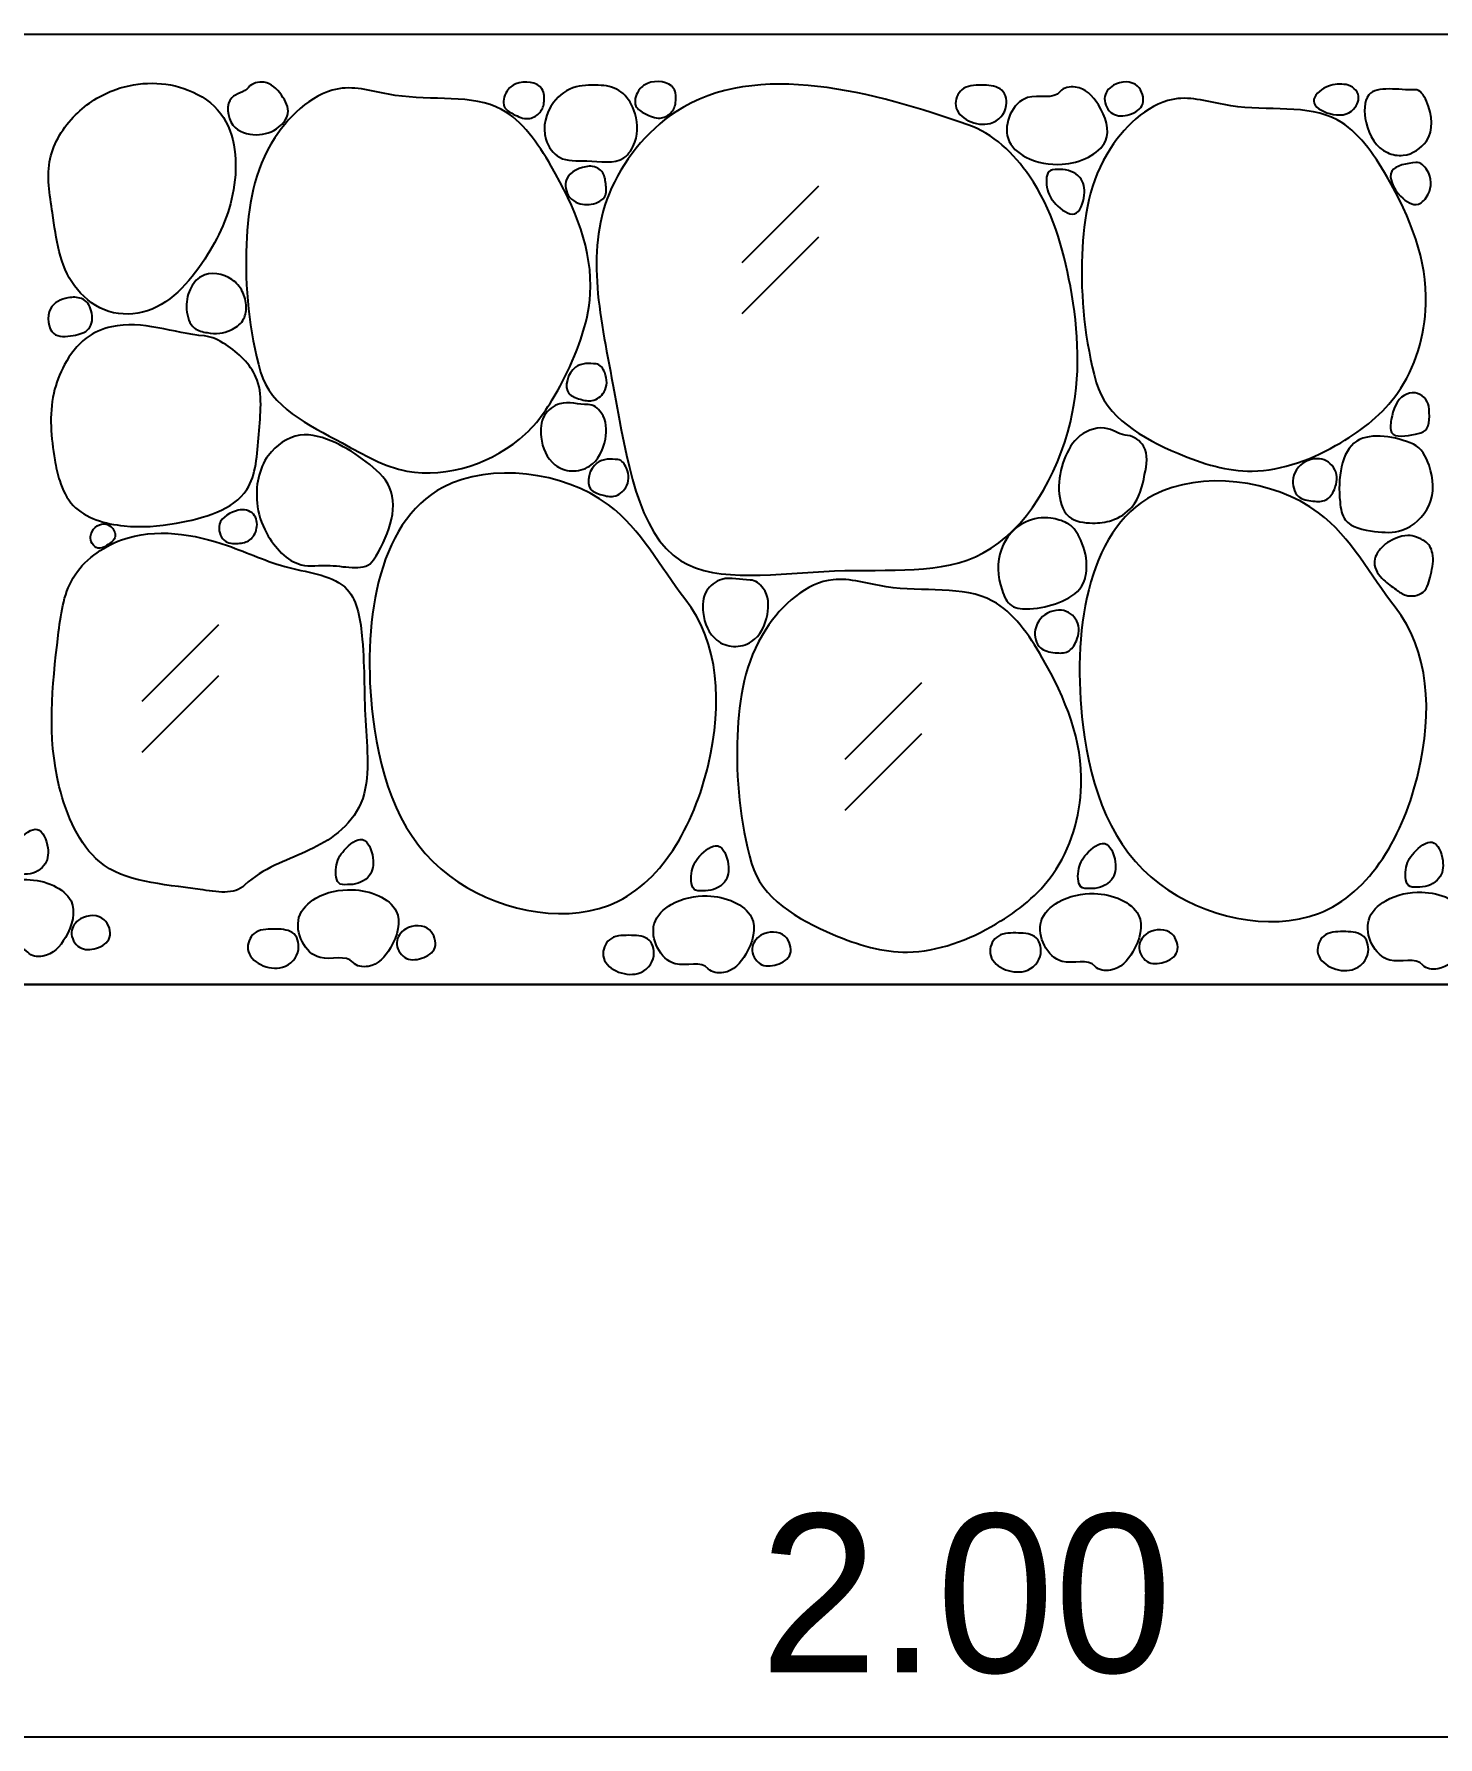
# Model space of a CAD drawing. Header units: metres. Extents: x -81 to 2721, y -139 to -12.
# Drawn here: x 995.25 to 997.466, y -49.322 to -46.634 of the extents above; entities that cross this region are included whole.
import ezdxf

# ---------------------------------------------------------------- set-up
doc = ezdxf.new("R2010")
doc.units = ezdxf.units.M
doc.header["$MEASUREMENT"] = 0
for name, color, linetype in [('DIM', 1, 'Continuous'), ('HT', 15, 'Continuous'), ('PLAN', 6, 'Continuous'), ('SECTION', 2, 'Continuous')]:
    doc.layers.add(name, color=color, linetype=linetype)
doc.styles.add('RID-TE', font='rid_te.shx')

msp = doc.modelspace()

# ---------------------------------------------------------------- linework, layer by layer
at = {"layer": 'DIM', "color": 1}
msp.add_line((993.2235, -49.3218), (1000.2179, -49.3218), dxfattribs=at)
at = {"layer": 'HT'}
for p, q in [((996.3673, -46.9945), (996.4882, -46.8736)), ((996.3673, -46.9945), (996.4882, -46.8736)), ((996.3673, -47.075), (996.4882, -46.954)), ((996.3673, -47.075), (996.4882, -46.954)), ((995.4205, -47.6869), (995.5415, -47.566)), ((995.4205, -47.6869), (995.5415, -47.566)), ((995.4205, -47.7674), (995.5415, -47.6464)), ((995.4205, -47.7674), (995.5415, -47.6464)), ((996.5302, -47.7786), (996.6511, -47.6576)), ((996.5302, -47.7786), (996.6511, -47.6576)), ((996.5302, -47.859), (996.6511, -47.7381)), ((996.5302, -47.859), (996.6511, -47.7381))]:
    msp.add_line(p, q, dxfattribs=at)
at = {"layer": 'PLAN', "color": 3}
msp.add_line((956.9715, -46.6339), (1000.481, -46.6339), dxfattribs=at)
at = {"layer": 'PLAN', "color": 1}
for p, q in [((985.734, -48.1339), (999.2211, -48.1339)), ((986.1172, -48.1339), (999.2211, -48.1339)), ((1002.208, -48.1339), (986.1172, -48.1339)), ((996.086, -48.1339), (986.1403, -48.1339)), ((996.086, -48.1339), (986.1403, -48.1339))]:
    msp.add_line(p, q, dxfattribs=at)
at = {"layer": 'SECTION', "color": 8}
for points, start_tangent, end_tangent in [([(996.7237, -46.777), (996.8208, -46.858), (996.8855, -47.032), (996.8855, -47.2466), (996.748, -47.453), (996.5133, -47.4813), (996.2706, -47.4652), (996.1654, -47.198), (996.1573, -46.8863), (996.2625, -46.7568), (996.7237, -46.777)], (0.945091, -0.326807), (0.945091, -0.326807)), ([(996.7237, -46.777), (996.8208, -46.858), (996.8855, -47.032), (996.8855, -47.2466), (996.748, -47.453), (996.5133, -47.4813), (996.2706, -47.4652), (996.1654, -47.198), (996.1573, -46.8863), (996.2625, -46.7568), (996.7237, -46.777)], (0.945091, -0.326807), (0.945091, -0.326807)), ([(995.3133, -47.0311), (995.3606, -47.0693), (995.4207, -47.073), (995.519, -46.9892), (995.5645, -46.8799), (995.5444, -46.7597), (995.4931, -46.7223), (995.3787, -46.7213), (995.3151, -46.7615), (995.275, -46.8307), (995.2787, -46.9163), (995.3133, -47.0311)], (0.602579, -0.798059), (0.602579, -0.798059)), ([(995.3133, -47.0311), (995.3606, -47.0693), (995.4207, -47.073), (995.519, -46.9892), (995.5645, -46.8799), (995.5444, -46.7597), (995.4931, -46.7223), (995.3787, -46.7213), (995.3151, -46.7615), (995.275, -46.8307), (995.2787, -46.9163), (995.3133, -47.0311)], (0.602579, -0.798059), (0.602579, -0.798059)), ([(995.5881, -46.7182), (995.6126, -46.71), (995.6402, -46.7305), (995.6504, -46.7591), (995.6361, -46.7805), (995.6004, -46.7928), (995.5636, -46.7775), (995.5616, -46.7346), (995.5881, -46.7182)], (0.627173, 0.77888), (0.627173, 0.77888)), ([(995.5881, -46.7182), (995.6126, -46.71), (995.6402, -46.7305), (995.6504, -46.7591), (995.6361, -46.7805), (995.6004, -46.7928), (995.5636, -46.7775), (995.5616, -46.7346), (995.5881, -46.7182)], (0.627173, 0.77888), (0.627173, 0.77888)), ([(996.0545, -46.7427), (996.0466, -46.7594), (996.0299, -46.7673), (996.0061, -46.7602), (995.9919, -46.7483), (995.9958, -46.7245), (996.0101, -46.7126), (996.0514, -46.7205), (996.0545, -46.7427)], (-0.097631, -0.995223), (-0.097631, -0.995223)), ([(996.0545, -46.7427), (996.0466, -46.7594), (996.0299, -46.7673), (996.0061, -46.7602), (995.9919, -46.7483), (995.9958, -46.7245), (996.0101, -46.7126), (996.0514, -46.7205), (996.0545, -46.7427)], (-0.097631, -0.995223), (-0.097631, -0.995223)), ([(996.145, -46.7149), (996.1759, -46.7252), (996.1965, -46.7538), (996.1981, -46.8046), (996.1807, -46.8292), (996.122, -46.834), (996.0791, -46.8285), (996.0577, -46.7999), (996.0696, -46.7419), (996.1053, -46.7173), (996.145, -46.7149)], (0.999972, -0.007512), (0.999972, -0.007512)), ([(996.145, -46.7149), (996.1759, -46.7252), (996.1965, -46.7538), (996.1981, -46.8046), (996.1807, -46.8292), (996.122, -46.834), (996.0791, -46.8285), (996.0577, -46.7999), (996.0696, -46.7419), (996.1053, -46.7173), (996.145, -46.7149)], (0.999972, -0.007512), (0.999972, -0.007512)), ([(996.2624, -46.7419), (996.2545, -46.7586), (996.2378, -46.7665), (996.214, -46.7594), (996.1997, -46.7475), (996.2037, -46.7237), (996.218, -46.7118), (996.2592, -46.7197), (996.2624, -46.7419)], (-0.097631, -0.995223), (-0.097631, -0.995223)), ([(996.2624, -46.7419), (996.2545, -46.7586), (996.2378, -46.7665), (996.214, -46.7594), (996.1997, -46.7475), (996.2037, -46.7237), (996.218, -46.7118), (996.2592, -46.7197), (996.2624, -46.7419)], (-0.097631, -0.995223), (-0.097631, -0.995223)), ([(996.7745, -46.7203), (996.7843, -46.7469), (996.7591, -46.7749), (996.7045, -46.7469), (996.7143, -46.7217), (996.7451, -46.7147), (996.7745, -46.7203)], (0.849356, -0.527821), (0.849356, -0.527821)), ([(996.7745, -46.7203), (996.7843, -46.7469), (996.7591, -46.7749), (996.7045, -46.7469), (996.7143, -46.7217), (996.7451, -46.7147), (996.7745, -46.7203)], (0.849356, -0.527821), (0.849356, -0.527821)), ([(996.9914, -46.7161), (996.9997, -46.7441), (996.9788, -46.7609), (996.9522, -46.7595), (996.9396, -46.7357), (996.9536, -46.7147), (996.9914, -46.7161)], (0.727969, -0.68561), (0.727969, -0.68561)), ([(996.9914, -46.7161), (996.9997, -46.7441), (996.9788, -46.7609), (996.9522, -46.7595), (996.9396, -46.7357), (996.9536, -46.7147), (996.9914, -46.7161)], (0.727969, -0.68561), (0.727969, -0.68561)), ([(997.3174, -46.7133), (997.3397, -46.7287), (997.3327, -46.7525), (997.295, -46.7595), (997.2698, -46.7399), (997.2894, -46.7175), (997.3174, -46.7133)], (0.998757, -0.04985), (0.998757, -0.04985)), ([(997.3174, -46.7133), (997.3397, -46.7287), (997.3327, -46.7525), (997.295, -46.7595), (997.2698, -46.7399), (997.2894, -46.7175), (997.3174, -46.7133)], (0.998757, -0.04985), (0.998757, -0.04985)), ([(997.4293, -46.7217), (997.4475, -46.7399), (997.4475, -46.8029), (997.4111, -46.8253), (997.3859, -46.8211), (997.3523, -46.7735), (997.3565, -46.7301), (997.4293, -46.7217)], (0.998042, 0.062555), (0.998042, 0.062555)), ([(997.4293, -46.7217), (997.4475, -46.7399), (997.4475, -46.8029), (997.4111, -46.8253), (997.3859, -46.8211), (997.3523, -46.7735), (997.3565, -46.7301), (997.4293, -46.7217)], (0.998042, 0.062555), (0.998042, 0.062555)), ([(995.6072, -47.1674), (995.5848, -46.9658), (995.6296, -46.7979), (995.7359, -46.7195), (995.8198, -46.7307), (995.9877, -46.7531), (996.066, -46.8426), (996.1276, -47.0442), (996.0828, -47.1842), (996.0254, -47.265), (995.8382, -47.3237), (995.7359, -47.2793), (995.6072, -47.1674)], (-0.266055, 0.963958), (-0.266055, 0.963958)), ([(995.6072, -47.1674), (995.5848, -46.9658), (995.6296, -46.7979), (995.7359, -46.7195), (995.8198, -46.7307), (995.9877, -46.7531), (996.066, -46.8426), (996.1276, -47.0442), (996.0828, -47.1842), (996.0254, -47.265), (995.8382, -47.3237), (995.7359, -47.2793), (995.6072, -47.1674)], (-0.266055, 0.963958), (-0.266055, 0.963958)), ([(996.8696, -46.7245), (996.8934, -46.7175), (996.9298, -46.7455), (996.941, -46.8029), (996.9144, -46.8281), (996.8724, -46.8393), (996.8151, -46.8281), (996.7871, -46.7987), (996.8179, -46.7343), (996.8696, -46.7245)], (0.622839, 0.78235), (0.622839, 0.78235)), ([(996.8696, -46.7245), (996.8934, -46.7175), (996.9298, -46.7455), (996.941, -46.8029), (996.9144, -46.8281), (996.8724, -46.8393), (996.8151, -46.8281), (996.7871, -46.7987), (996.8179, -46.7343), (996.8696, -46.7245)], (0.622839, 0.78235), (0.622839, 0.78235)), ([(996.9264, -47.1838), (996.904, -46.9822), (996.9488, -46.8143), (997.0551, -46.7359), (997.139, -46.7471), (997.3069, -46.7695), (997.3852, -46.859), (997.4468, -47.0606), (997.402, -47.2006), (997.3125, -47.2789), (997.1726, -47.3237), (997.0551, -47.2957), (996.9264, -47.1838)], (-0.266055, 0.963958), (-0.266055, 0.963958)), ([(996.9264, -47.1838), (996.904, -46.9822), (996.9488, -46.8143), (997.0551, -46.7359), (997.139, -46.7471), (997.3069, -46.7695), (997.3852, -46.859), (997.4468, -47.0606), (997.402, -47.2006), (997.3125, -47.2789), (997.1726, -47.3237), (997.0551, -47.2957), (996.9264, -47.1838)], (-0.266055, 0.963958), (-0.266055, 0.963958)), ([(996.1259, -46.8427), (996.1458, -46.8507), (996.1521, -46.8705), (996.1505, -46.8904), (996.1363, -46.9007), (996.1085, -46.9007), (996.095, -46.8912), (996.0902, -46.8634), (996.1259, -46.8427)], (0.997189, 0.074925), (0.997189, 0.074925)), ([(996.1259, -46.8427), (996.1458, -46.8507), (996.1521, -46.8705), (996.1505, -46.8904), (996.1363, -46.9007), (996.1085, -46.9007), (996.095, -46.8912), (996.0902, -46.8634), (996.1259, -46.8427)], (0.997189, 0.074925), (0.997189, 0.074925)), ([(996.8696, -46.8477), (996.9004, -46.8603), (996.9074, -46.8883), (996.892, -46.9177), (996.8626, -46.9023), (996.8486, -46.8757), (996.8542, -46.8491), (996.8696, -46.8477)], (0.998153, 0.060755), (0.998153, 0.060755)), ([(996.8696, -46.8477), (996.9004, -46.8603), (996.9074, -46.8883), (996.892, -46.9177), (996.8626, -46.9023), (996.8486, -46.8757), (996.8542, -46.8491), (996.8696, -46.8477)], (0.998153, 0.060755), (0.998153, 0.060755)), ([(997.4307, -46.8365), (997.4489, -46.8491), (997.4503, -46.8869), (997.4349, -46.9023), (997.4069, -46.8897), (997.3929, -46.8505), (997.4307, -46.8365)], (0.99098, 0.134007), (0.99098, 0.134007)), ([(997.4307, -46.8365), (997.4489, -46.8491), (997.4503, -46.8869), (997.4349, -46.9023), (997.4069, -46.8897), (997.3929, -46.8505), (997.4307, -46.8365)], (0.99098, 0.134007), (0.99098, 0.134007)), ([(995.5783, -47.0401), (995.5845, -47.0647), (995.5791, -47.086), (995.5599, -47.1011), (995.5428, -47.106), (995.5227, -47.1052), (995.5031, -47.0982), (995.4904, -47.0688), (995.4961, -47.0369), (995.5137, -47.0164), (995.562, -47.0213), (995.5783, -47.0401)], (0.442163, -0.896935), (0.442163, -0.896935)), ([(995.5783, -47.0401), (995.5845, -47.0647), (995.5791, -47.086), (995.5599, -47.1011), (995.5428, -47.106), (995.5227, -47.1052), (995.5031, -47.0982), (995.4904, -47.0688), (995.4961, -47.0369), (995.5137, -47.0164), (995.562, -47.0213), (995.5783, -47.0401)], (0.442163, -0.896935), (0.442163, -0.896935)), ([(995.3246, -47.0514), (995.3399, -47.0708), (995.3358, -47.0994), (995.3113, -47.1096), (995.2807, -47.1066), (995.2756, -47.0677), (995.3031, -47.0503), (995.3246, -47.0514)], (0.943752, -0.330653), (0.943752, -0.330653)), ([(995.3246, -47.0514), (995.3399, -47.0708), (995.3358, -47.0994), (995.3113, -47.1096), (995.2807, -47.1066), (995.2756, -47.0677), (995.3031, -47.0503), (995.3246, -47.0514)], (0.943752, -0.330653), (0.943752, -0.330653)), ([(995.5188, -47.1105), (995.5521, -47.1241), (995.5999, -47.1754), (995.6042, -47.2659), (995.5854, -47.353), (995.4744, -47.4059), (995.3916, -47.4102), (995.3114, -47.3778), (995.2901, -47.3393), (995.2824, -47.306), (995.2807, -47.201), (995.2978, -47.1557), (995.3319, -47.1139), (995.372, -47.0959), (995.5188, -47.1105)], (0.996022, -0.089109), (0.996022, -0.089109)), ([(995.5188, -47.1105), (995.5521, -47.1241), (995.5999, -47.1754), (995.6042, -47.2659), (995.5854, -47.353), (995.4744, -47.4059), (995.3916, -47.4102), (995.3114, -47.3778), (995.2901, -47.3393), (995.2824, -47.306), (995.2807, -47.201), (995.2978, -47.1557), (995.3319, -47.1139), (995.372, -47.0959), (995.5188, -47.1105)], (0.996022, -0.089109), (0.996022, -0.089109)), ([(996.137, -47.1547), (996.1505, -47.1683), (996.1494, -47.1989), (996.1307, -47.2125), (996.1115, -47.2103), (996.0939, -47.2012), (996.1041, -47.1598), (996.137, -47.1547)], (0.992998, -0.118128), (0.992998, -0.118128)), ([(996.137, -47.1547), (996.1505, -47.1683), (996.1494, -47.1989), (996.1307, -47.2125), (996.1115, -47.2103), (996.0939, -47.2012), (996.1041, -47.1598), (996.137, -47.1547)], (0.992998, -0.118128), (0.992998, -0.118128)), ([(996.1242, -47.2187), (996.1449, -47.2318), (996.1515, -47.2733), (996.1264, -47.3159), (996.098, -47.3235), (996.0718, -47.3137), (996.05, -47.27), (996.0554, -47.2361), (996.0794, -47.2176), (996.1242, -47.2187)], (0.99992, 0.012618), (0.99992, 0.012618)), ([(996.1242, -47.2187), (996.1449, -47.2318), (996.1515, -47.2733), (996.1264, -47.3159), (996.098, -47.3235), (996.0718, -47.3137), (996.05, -47.27), (996.0554, -47.2361), (996.0794, -47.2176), (996.1242, -47.2187)], (0.99992, 0.012618), (0.99992, 0.012618)), ([(997.4513, -47.2215), (997.4456, -47.2597), (997.4303, -47.2654), (997.3927, -47.2629), (997.3921, -47.2425), (997.4125, -47.2042), (997.4297, -47.2004), (997.4513, -47.2215)], (0.098675, -0.99512), (0.098675, -0.99512)), ([(997.4513, -47.2215), (997.4456, -47.2597), (997.4303, -47.2654), (997.3927, -47.2629), (997.3921, -47.2425), (997.4125, -47.2042), (997.4297, -47.2004), (997.4513, -47.2215)], (0.098675, -0.99512), (0.098675, -0.99512)), ([(995.7855, -47.4639), (995.7171, -47.4728), (995.6714, -47.4715), (995.6169, -47.422), (995.6017, -47.3738), (995.6195, -47.299), (995.6689, -47.2673), (995.7247, -47.2787), (995.7741, -47.3092), (995.8109, -47.3497), (995.7855, -47.4639)], (-0.543444, -0.839445), (-0.543444, -0.839445)), ([(995.7855, -47.4639), (995.7171, -47.4728), (995.6714, -47.4715), (995.6169, -47.422), (995.6017, -47.3738), (995.6195, -47.299), (995.6689, -47.2673), (995.7247, -47.2787), (995.7741, -47.3092), (995.8109, -47.3497), (995.7855, -47.4639)], (-0.543444, -0.839445), (-0.543444, -0.839445)), ([(996.9759, -47.2678), (997.0012, -47.2846), (997.0028, -47.3292), (996.9827, -47.3805), (996.9507, -47.4015), (996.9205, -47.4057), (996.8835, -47.3957), (996.8675, -47.3536), (996.8759, -47.3057), (996.9011, -47.2678), (996.9448, -47.2569), (996.9759, -47.2678)], (0.99786, -0.06539), (0.99786, -0.06539)), ([(996.9759, -47.2678), (997.0012, -47.2846), (997.0028, -47.3292), (996.9827, -47.3805), (996.9507, -47.4015), (996.9205, -47.4057), (996.8835, -47.3957), (996.8675, -47.3536), (996.8759, -47.3057), (996.9011, -47.2678), (996.9448, -47.2569), (996.9759, -47.2678)], (0.99786, -0.06539), (0.99786, -0.06539)), ([(997.427, -47.2815), (997.4518, -47.3146), (997.4518, -47.3775), (997.4088, -47.4172), (997.3658, -47.4189), (997.3195, -47.4007), (997.3112, -47.3725), (997.3377, -47.2765), (997.427, -47.2815)], (0.911355, -0.411621), (0.911355, -0.411621)), ([(997.427, -47.2815), (997.4518, -47.3146), (997.4518, -47.3775), (997.4088, -47.4172), (997.3658, -47.4189), (997.3195, -47.4007), (997.3112, -47.3725), (997.3377, -47.2765), (997.427, -47.2815)], (0.911355, -0.411621), (0.911355, -0.411621)), ([(996.1712, -47.3057), (996.1848, -47.3193), (996.1836, -47.3498), (996.165, -47.3634), (996.1457, -47.3612), (996.1282, -47.3521), (996.1383, -47.3108), (996.1712, -47.3057)], (0.992998, -0.118128), (0.992998, -0.118128)), ([(996.1712, -47.3057), (996.1848, -47.3193), (996.1836, -47.3498), (996.165, -47.3634), (996.1457, -47.3612), (996.1282, -47.3521), (996.1383, -47.3108), (996.1712, -47.3057)], (0.992998, -0.118128), (0.992998, -0.118128)), ([(997.2787, -47.3043), (997.3029, -47.3215), (997.3023, -47.3527), (997.2889, -47.3693), (997.2685, -47.3712), (997.2456, -47.3636), (997.2373, -47.3349), (997.2609, -47.3068), (997.2787, -47.3043)], (0.998772, -0.049548), (0.998772, -0.049548)), ([(997.2787, -47.3043), (997.3029, -47.3215), (997.3023, -47.3527), (997.2889, -47.3693), (997.2685, -47.3712), (997.2456, -47.3636), (997.2373, -47.3349), (997.2609, -47.3068), (997.2787, -47.3043)], (0.998772, -0.049548), (0.998772, -0.049548)), ([(996.2771, -47.5256), (996.3143, -47.7861), (996.1563, -48.0093), (995.9053, -47.9628), (995.7844, -47.7117), (995.896, -47.3489), (996.1563, -47.3768), (996.2771, -47.5256)], (0.620927, -0.783869), (0.620927, -0.783869)), ([(996.2771, -47.5256), (996.3143, -47.7861), (996.1563, -48.0093), (995.9053, -47.9628), (995.7844, -47.7117), (995.896, -47.3489), (996.1563, -47.3768), (996.2771, -47.5256)], (0.620927, -0.783869), (0.620927, -0.783869)), ([(997.398, -47.5383), (997.4352, -47.7987), (997.2772, -48.0219), (997.0262, -47.9754), (996.9053, -47.7243), (997.0169, -47.3615), (997.2772, -47.3894), (997.398, -47.5383)], (0.620927, -0.783869), (0.620927, -0.783869)), ([(997.398, -47.5383), (997.4352, -47.7987), (997.2772, -48.0219), (997.0262, -47.9754), (996.9053, -47.7243), (997.0169, -47.3615), (997.2772, -47.3894), (997.398, -47.5383)], (0.620927, -0.783869), (0.620927, -0.783869)), ([(995.572, -47.3856), (995.596, -47.3919), (995.601, -47.414), (995.5903, -47.4323), (995.572, -47.438), (995.5499, -47.433), (995.5424, -47.4077), (995.572, -47.3856)], (0.964379, 0.264523), (0.964379, 0.264523)), ([(995.572, -47.3856), (995.596, -47.3919), (995.601, -47.414), (995.5903, -47.4323), (995.572, -47.438), (995.5499, -47.433), (995.5424, -47.4077), (995.572, -47.3856)], (0.964379, 0.264523), (0.964379, 0.264523)), ([(995.5825, -47.9769), (995.6299, -47.946), (995.724, -47.8986), (995.7622, -47.8549), (995.7731, -47.7256), (995.7677, -47.589), (995.744, -47.5106), (995.6517, -47.476), (995.5552, -47.4414), (995.3878, -47.4323), (995.3113, -47.4924), (995.2877, -47.5835), (995.2895, -47.8221), (995.3532, -47.9405), (995.5116, -47.9842), (995.5825, -47.9769)], (0.72472, 0.689043), (0.72472, 0.689043)), ([(995.5825, -47.9769), (995.6299, -47.946), (995.724, -47.8986), (995.7622, -47.8549), (995.7731, -47.7256), (995.7677, -47.589), (995.744, -47.5106), (995.6517, -47.476), (995.5552, -47.4414), (995.3878, -47.4323), (995.3113, -47.4924), (995.2877, -47.5835), (995.2895, -47.8221), (995.3532, -47.9405), (995.5116, -47.9842), (995.5825, -47.9769)], (0.72472, 0.689043), (0.72472, 0.689043)), ([(995.3387, -47.4269), (995.3414, -47.438), (995.3504, -47.4455), (995.3642, -47.4412), (995.3775, -47.4269), (995.3706, -47.411), (995.36, -47.4072), (995.3462, -47.4126), (995.3387, -47.4269)], (-0.13316, -0.991095), (-0.13316, -0.991095)), ([(995.3387, -47.4269), (995.3414, -47.438), (995.3504, -47.4455), (995.3642, -47.4412), (995.3775, -47.4269), (995.3706, -47.411), (995.36, -47.4072), (995.3462, -47.4126), (995.3387, -47.4269)], (-0.13316, -0.991095), (-0.13316, -0.991095)), ([(996.8801, -47.4057), (996.8995, -47.4276), (996.9112, -47.4722), (996.9037, -47.505), (996.8675, -47.5311), (996.8213, -47.5411), (996.7927, -47.5361), (996.7776, -47.5117), (996.7767, -47.447), (996.8146, -47.4041), (996.8549, -47.3982), (996.8801, -47.4057)], (0.905133, -0.425129), (0.905133, -0.425129)), ([(996.8801, -47.4057), (996.8995, -47.4276), (996.9112, -47.4722), (996.9037, -47.505), (996.8675, -47.5311), (996.8213, -47.5411), (996.7927, -47.5361), (996.7776, -47.5117), (996.7767, -47.447), (996.8146, -47.4041), (996.8549, -47.3982), (996.8801, -47.4057)], (0.905133, -0.425129), (0.905133, -0.425129)), ([(997.445, -47.4343), (997.4571, -47.4534), (997.4545, -47.4872), (997.4424, -47.5146), (997.415, -47.5197), (997.3997, -47.5108), (997.38, -47.4955), (997.3654, -47.4687), (997.3749, -47.4464), (997.3997, -47.4298), (997.4182, -47.4254), (997.445, -47.4343)], (0.86599, -0.500061), (0.86599, -0.500061)), ([(997.445, -47.4343), (997.4571, -47.4534), (997.4545, -47.4872), (997.4424, -47.5146), (997.415, -47.5197), (997.3997, -47.5108), (997.38, -47.4955), (997.3654, -47.4687), (997.3749, -47.4464), (997.3997, -47.4298), (997.4182, -47.4254), (997.445, -47.4343)], (0.86599, -0.500061), (0.86599, -0.500061)), ([(996.38, -47.4957), (996.4007, -47.5088), (996.4073, -47.5503), (996.3822, -47.5929), (996.3538, -47.6005), (996.3276, -47.5907), (996.3057, -47.547), (996.3112, -47.5132), (996.3352, -47.4946), (996.38, -47.4957)], (0.99992, 0.012618), (0.99992, 0.012618)), ([(996.38, -47.4957), (996.4007, -47.5088), (996.4073, -47.5503), (996.3822, -47.5929), (996.3538, -47.6005), (996.3276, -47.5907), (996.3057, -47.547), (996.3112, -47.5132), (996.3352, -47.4946), (996.38, -47.4957)], (0.99992, 0.012618), (0.99992, 0.012618)), ([(996.3823, -47.9431), (996.3599, -47.7415), (996.4047, -47.5736), (996.511, -47.4952), (996.5949, -47.5064), (996.7628, -47.5288), (996.8412, -47.6184), (996.9027, -47.8199), (996.8579, -47.9599), (996.7684, -48.0383), (996.6285, -48.083), (996.511, -48.0551), (996.3823, -47.9431)], (-0.266055, 0.963958), (-0.266055, 0.963958)), ([(996.3823, -47.9431), (996.3599, -47.7415), (996.4047, -47.5736), (996.511, -47.4952), (996.5949, -47.5064), (996.7628, -47.5288), (996.8412, -47.6184), (996.9027, -47.8199), (996.8579, -47.9599), (996.7684, -48.0383), (996.6285, -48.083), (996.511, -48.0551), (996.3823, -47.9431)], (-0.266055, 0.963958), (-0.266055, 0.963958)), ([(996.8715, -47.5435), (996.8957, -47.5607), (996.895, -47.5919), (996.8817, -47.6085), (996.8613, -47.6104), (996.8383, -47.6027), (996.8301, -47.5741), (996.8536, -47.546), (996.8715, -47.5435)], (0.998772, -0.049548), (0.998772, -0.049548)), ([(996.8715, -47.5435), (996.8957, -47.5607), (996.895, -47.5919), (996.8817, -47.6085), (996.8613, -47.6104), (996.8383, -47.6027), (996.8301, -47.5741), (996.8536, -47.546), (996.8715, -47.5435)], (0.998772, -0.049548), (0.998772, -0.049548)), ([(995.235, -47.9602), (995.2652, -47.9465), (995.2712, -47.9182), (995.2547, -47.8894), (995.2259, -47.9059), (995.2129, -47.933), (995.2195, -47.9594), (995.235, -47.9602)], (0.99974, -0.022805), (0.99974, -0.022805)), ([(995.7484, -47.9763), (995.7787, -47.9625), (995.7846, -47.9343), (995.7681, -47.9055), (995.7394, -47.922), (995.7264, -47.9491), (995.733, -47.9755), (995.7484, -47.9763)], (0.99974, -0.022805), (0.99974, -0.022805)), ([(996.3093, -47.9861), (996.3396, -47.9724), (996.3455, -47.9441), (996.329, -47.9154), (996.3003, -47.9318), (996.2873, -47.959), (996.2939, -47.9853), (996.3093, -47.9861)], (0.99974, -0.022805), (0.99974, -0.022805)), ([(996.9202, -47.9825), (996.9504, -47.9687), (996.9564, -47.9404), (996.9399, -47.9117), (996.9111, -47.9282), (996.8981, -47.9553), (996.9047, -47.9816), (996.9202, -47.9825)], (0.99974, -0.022805), (0.99974, -0.022805)), ([(997.4371, -47.9803), (997.4674, -47.9665), (997.4733, -47.9383), (997.4568, -47.9095), (997.428, -47.926), (997.4151, -47.9531), (997.4217, -47.9795), (997.4371, -47.9803)], (0.99974, -0.022805), (0.99974, -0.022805)), ([(995.2396, -48.0833), (995.2637, -48.0894), (995.299, -48.0601), (995.308, -48.0023), (995.2804, -47.9781), (995.2381, -47.9685), (995.1812, -47.9819), (995.1543, -48.0123), (995.1875, -48.0755), (995.2396, -48.0833)], (0.652101, -0.758132), (0.652101, -0.758132)), ([(995.2396, -48.0833), (995.2637, -48.0894), (995.299, -48.0601), (995.308, -48.0023), (995.2804, -47.9781), (995.2381, -47.9685), (995.1812, -47.9819), (995.1543, -48.0123), (995.1875, -48.0755), (995.2396, -48.0833)], (0.652101, -0.758132), (0.652101, -0.758132)), ([(995.7531, -48.0994), (995.7771, -48.1055), (995.8124, -48.0761), (995.8214, -48.0183), (995.7939, -47.9942), (995.7515, -47.9846), (995.6946, -47.9979), (995.6678, -48.0284), (995.701, -48.0916), (995.7531, -48.0994)], (0.652101, -0.758132), (0.652101, -0.758132)), ([(995.7531, -48.0994), (995.7771, -48.1055), (995.8124, -48.0761), (995.8214, -48.0183), (995.7939, -47.9942), (995.7515, -47.9846), (995.6946, -47.9979), (995.6678, -48.0284), (995.701, -48.0916), (995.7531, -48.0994)], (0.652101, -0.758132), (0.652101, -0.758132)), ([(996.314, -48.1092), (996.338, -48.1153), (996.3733, -48.086), (996.3823, -48.0282), (996.3548, -48.004), (996.3124, -47.9944), (996.2555, -48.0078), (996.2287, -48.0382), (996.2619, -48.1014), (996.314, -48.1092)], (0.652101, -0.758132), (0.652101, -0.758132)), ([(996.314, -48.1092), (996.338, -48.1153), (996.3733, -48.086), (996.3823, -48.0282), (996.3548, -48.004), (996.3124, -47.9944), (996.2555, -48.0078), (996.2287, -48.0382), (996.2619, -48.1014), (996.314, -48.1092)], (0.652101, -0.758132), (0.652101, -0.758132)), ([(996.9248, -48.1056), (996.9489, -48.1116), (996.9842, -48.0823), (996.9932, -48.0245), (996.9656, -48.0003), (996.9233, -47.9907), (996.8664, -48.0041), (996.8395, -48.0345), (996.8727, -48.0977), (996.9248, -48.1056)], (0.652101, -0.758132), (0.652101, -0.758132)), ([(996.9248, -48.1056), (996.9489, -48.1116), (996.9842, -48.0823), (996.9932, -48.0245), (996.9656, -48.0003), (996.9233, -47.9907), (996.8664, -48.0041), (996.8395, -48.0345), (996.8727, -48.0977), (996.9248, -48.1056)], (0.652101, -0.758132), (0.652101, -0.758132)), ([(997.4418, -48.1034), (997.4658, -48.1095), (997.5011, -48.0801), (997.5101, -48.0223), (997.4826, -47.9982), (997.4402, -47.9886), (997.3833, -48.0019), (997.3565, -48.0324), (997.3897, -48.0955), (997.4418, -48.1034)], (0.652101, -0.758132), (0.652101, -0.758132)), ([(997.4418, -48.1034), (997.4658, -48.1095), (997.5011, -48.0801), (997.5101, -48.0223), (997.4826, -47.9982), (997.4402, -47.9886), (997.3833, -48.0019), (997.3565, -48.0324), (997.3897, -48.0955), (997.4418, -48.1034)], (0.652101, -0.758132), (0.652101, -0.758132)), ([(995.3605, -48.032), (995.3689, -48.06), (995.348, -48.0768), (995.3214, -48.0754), (995.3088, -48.0516), (995.3228, -48.0306), (995.3605, -48.032)], (0.727969, -0.68561), (0.727969, -0.68561)), ([(995.3605, -48.032), (995.3689, -48.06), (995.348, -48.0768), (995.3214, -48.0754), (995.3088, -48.0516), (995.3228, -48.0306), (995.3605, -48.032)], (0.727969, -0.68561), (0.727969, -0.68561)), ([(995.6572, -48.0522), (995.6669, -48.0788), (995.6418, -48.1068), (995.5872, -48.0788), (995.597, -48.0536), (995.6278, -48.0466), (995.6572, -48.0522)], (0.849356, -0.527821), (0.849356, -0.527821)), ([(995.6572, -48.0522), (995.6669, -48.0788), (995.6418, -48.1068), (995.5872, -48.0788), (995.597, -48.0536), (995.6278, -48.0466), (995.6572, -48.0522)], (0.849356, -0.527821), (0.849356, -0.527821)), ([(995.874, -48.048), (995.8824, -48.076), (995.8614, -48.0928), (995.8348, -48.0914), (995.8223, -48.0676), (995.8362, -48.0466), (995.874, -48.048)], (0.727969, -0.68561), (0.727969, -0.68561)), ([(995.874, -48.048), (995.8824, -48.076), (995.8614, -48.0928), (995.8348, -48.0914), (995.8223, -48.0676), (995.8362, -48.0466), (995.874, -48.048)], (0.727969, -0.68561), (0.727969, -0.68561)), ([(996.2181, -48.0621), (996.2278, -48.0887), (996.2027, -48.1167), (996.1481, -48.0887), (996.1579, -48.0635), (996.1887, -48.0565), (996.2181, -48.0621)], (0.849356, -0.527821), (0.849356, -0.527821)), ([(996.2181, -48.0621), (996.2278, -48.0887), (996.2027, -48.1167), (996.1481, -48.0887), (996.1579, -48.0635), (996.1887, -48.0565), (996.2181, -48.0621)], (0.849356, -0.527821), (0.849356, -0.527821)), ([(996.4349, -48.0579), (996.4433, -48.0859), (996.4223, -48.1027), (996.3957, -48.1013), (996.3832, -48.0775), (996.3971, -48.0565), (996.4349, -48.0579)], (0.727969, -0.68561), (0.727969, -0.68561)), ([(996.4349, -48.0579), (996.4433, -48.0859), (996.4223, -48.1027), (996.3957, -48.1013), (996.3832, -48.0775), (996.3971, -48.0565), (996.4349, -48.0579)], (0.727969, -0.68561), (0.727969, -0.68561)), ([(996.8289, -48.0584), (996.8387, -48.085), (996.8135, -48.113), (996.7589, -48.085), (996.7687, -48.0598), (996.7995, -48.0528), (996.8289, -48.0584)], (0.849356, -0.527821), (0.849356, -0.527821)), ([(996.8289, -48.0584), (996.8387, -48.085), (996.8135, -48.113), (996.7589, -48.085), (996.7687, -48.0598), (996.7995, -48.0528), (996.8289, -48.0584)], (0.849356, -0.527821), (0.849356, -0.527821)), ([(997.0457, -48.0542), (997.0541, -48.0822), (997.0332, -48.099), (997.0066, -48.0976), (996.994, -48.0738), (997.008, -48.0528), (997.0457, -48.0542)], (0.727969, -0.68561), (0.727969, -0.68561)), ([(997.0457, -48.0542), (997.0541, -48.0822), (997.0332, -48.099), (997.0066, -48.0976), (996.994, -48.0738), (997.008, -48.0528), (997.0457, -48.0542)], (0.727969, -0.68561), (0.727969, -0.68561)), ([(997.3458, -48.0562), (997.3556, -48.0828), (997.3304, -48.1108), (997.2759, -48.0828), (997.2857, -48.0576), (997.3164, -48.0506), (997.3458, -48.0562)], (0.849356, -0.527821), (0.849356, -0.527821)), ([(997.3458, -48.0562), (997.3556, -48.0828), (997.3304, -48.1108), (997.2759, -48.0828), (997.2857, -48.0576), (997.3164, -48.0506), (997.3458, -48.0562)], (0.849356, -0.527821), (0.849356, -0.527821))]:
    msp.add_spline(points, degree=3, dxfattribs=dict(at, start_tangent=start_tangent, end_tangent=end_tangent))

# ---------------------------------------------------------------- texts
at = {"layer": 'DIM', "color": 3, "insert": (996.7207, -49.0968), "char_height": 0.25, "attachment_point": 5, "style": 'RID-TE'}
msp.add_mtext('\\A1;2.00', dxfattribs=at)

doc.saveas('drawing.dxf')
